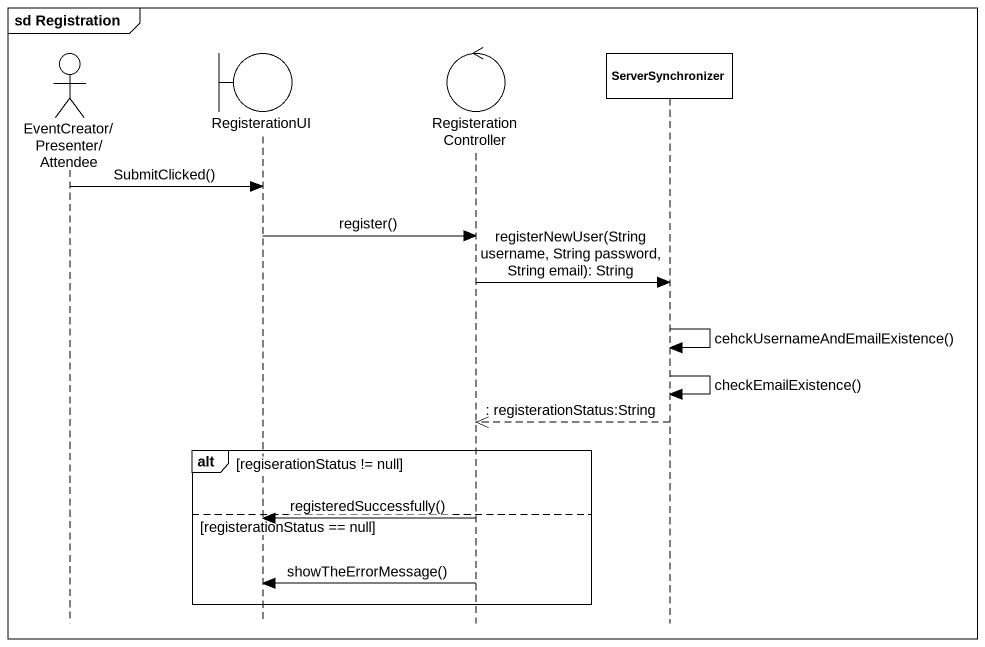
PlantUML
@startuml
mainframe sd Registration
hide footbox
actor "EventCreator/Presenter/Attendee" as EventCreator_Presenter
boundary RegisterationUI
control RegisterationController
participant ServerSynchronizer

EventCreator_Presenter -> RegisterationUI : SubmitClicked()
RegisterationUI -> RegisterationController : register()
RegisterationController -> ServerSynchronizer : registerNewUser(String username, String password, String email): String
ServerSynchronizer -> ServerSynchronizer : cehckUsernameAndEmailExistence()
ServerSynchronizer -> ServerSynchronizer : checkEmailExistence()
ServerSynchronizer -->> RegisterationController : : registerationStatus:String
alt regiserationStatus != null
else registerationStatus == null
  RegisterationController -> RegisterationUI : registeredSuccessfully()
  RegisterationController -> RegisterationUI : showTheErrorMessage()
end
@enduml
